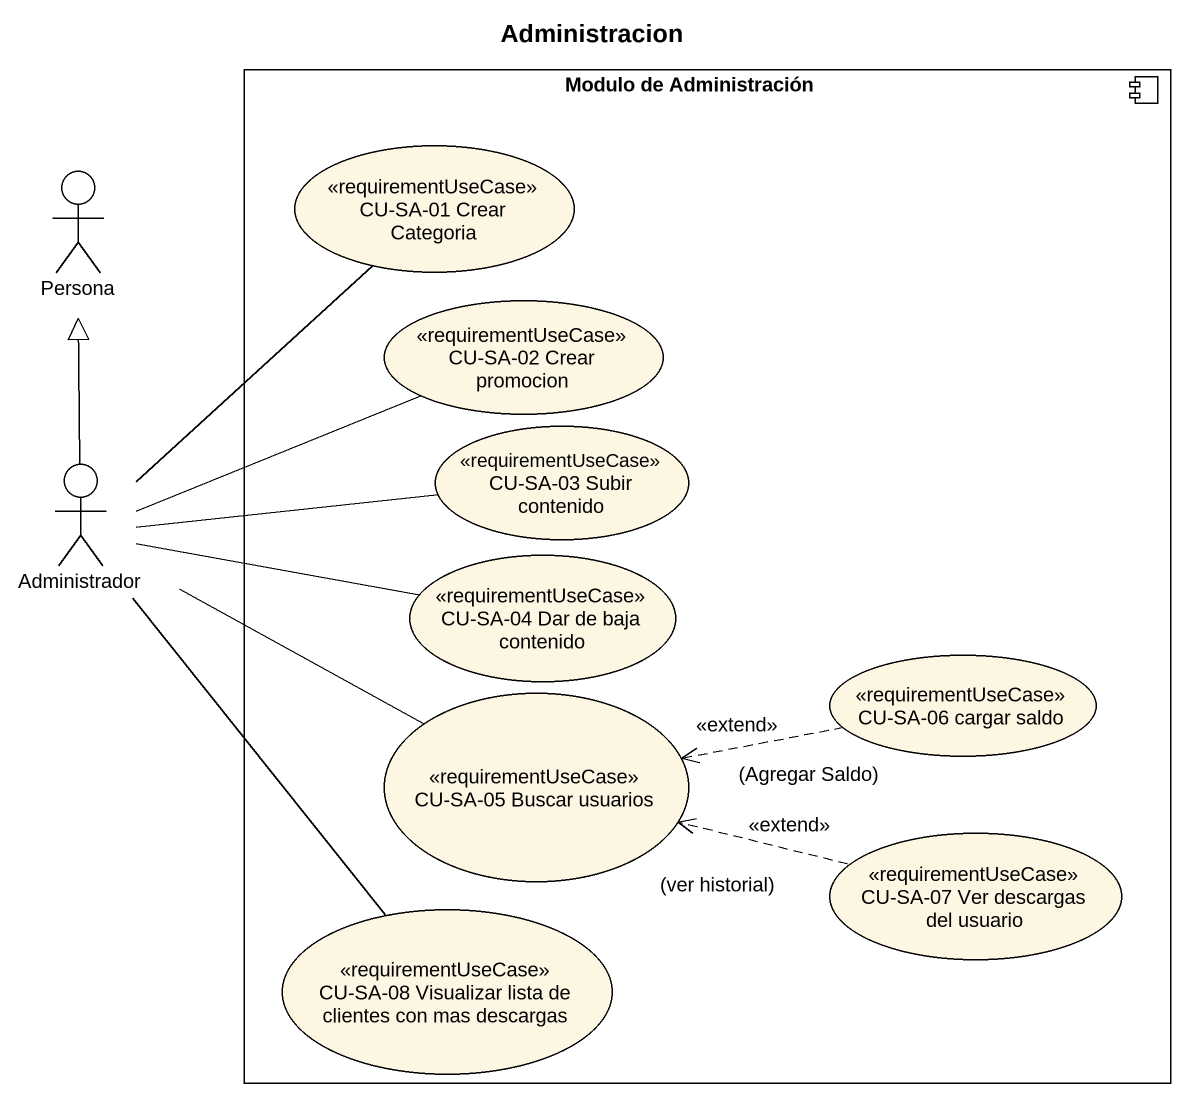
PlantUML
@startuml
title Administracion
component "Modulo de Administración" as Modulo_de_Administración {
  usecase "CU-SA-01 Crear Categoria" as CU_SA_01_Crear_Categoria <<requirementUseCase>>
  usecase "CU-SA-02 Crear promocion" as CU_SA_02_Crear_promocion <<requirementUseCase>>
  usecase "CU-SA-03 Subir contenido" as CU_SA_03_Subir_contenido <<requirementUseCase>>
  usecase "CU-SA-04 Dar de baja contenido" as CU_SA_04_Dar_de_baja <<requirementUseCase>>
  usecase "CU-SA-05 Buscar usuarios" as CU_SA_05_Buscar_usuarios <<requirementUseCase>>
  usecase "CU-SA-06 cargar saldo" as CU_SA_06_cargar_saldo <<requirementUseCase>>
  usecase "CU-SA-07 Ver descargas del usuario" as CU_SA_07_Ver_descargas_del <<requirementUseCase>>
  usecase "CU-SA-08 Visualizar lista de clientes con mas descargas" as CU_SA_08_Visualizar_lista <<requirementUseCase>>
}
actor Persona
actor Administrador
Administrador -up- CU_SA_01_Crear_Categoria
Administrador -up-|> Persona
Administrador -right- CU_SA_02_Crear_promocion
Administrador -right- CU_SA_03_Subir_contenido
Administrador -right- CU_SA_04_Dar_de_baja
Administrador -right- CU_SA_05_Buscar_usuarios
Administrador -- CU_SA_08_Visualizar_lista
CU_SA_06_cargar_saldo .left.> CU_SA_05_Buscar_usuarios : <<extend>>\n(Agregar Saldo)
CU_SA_07_Ver_descargas_del .left.> CU_SA_05_Buscar_usuarios : <<extend>>\n(ver historial)
@enduml
